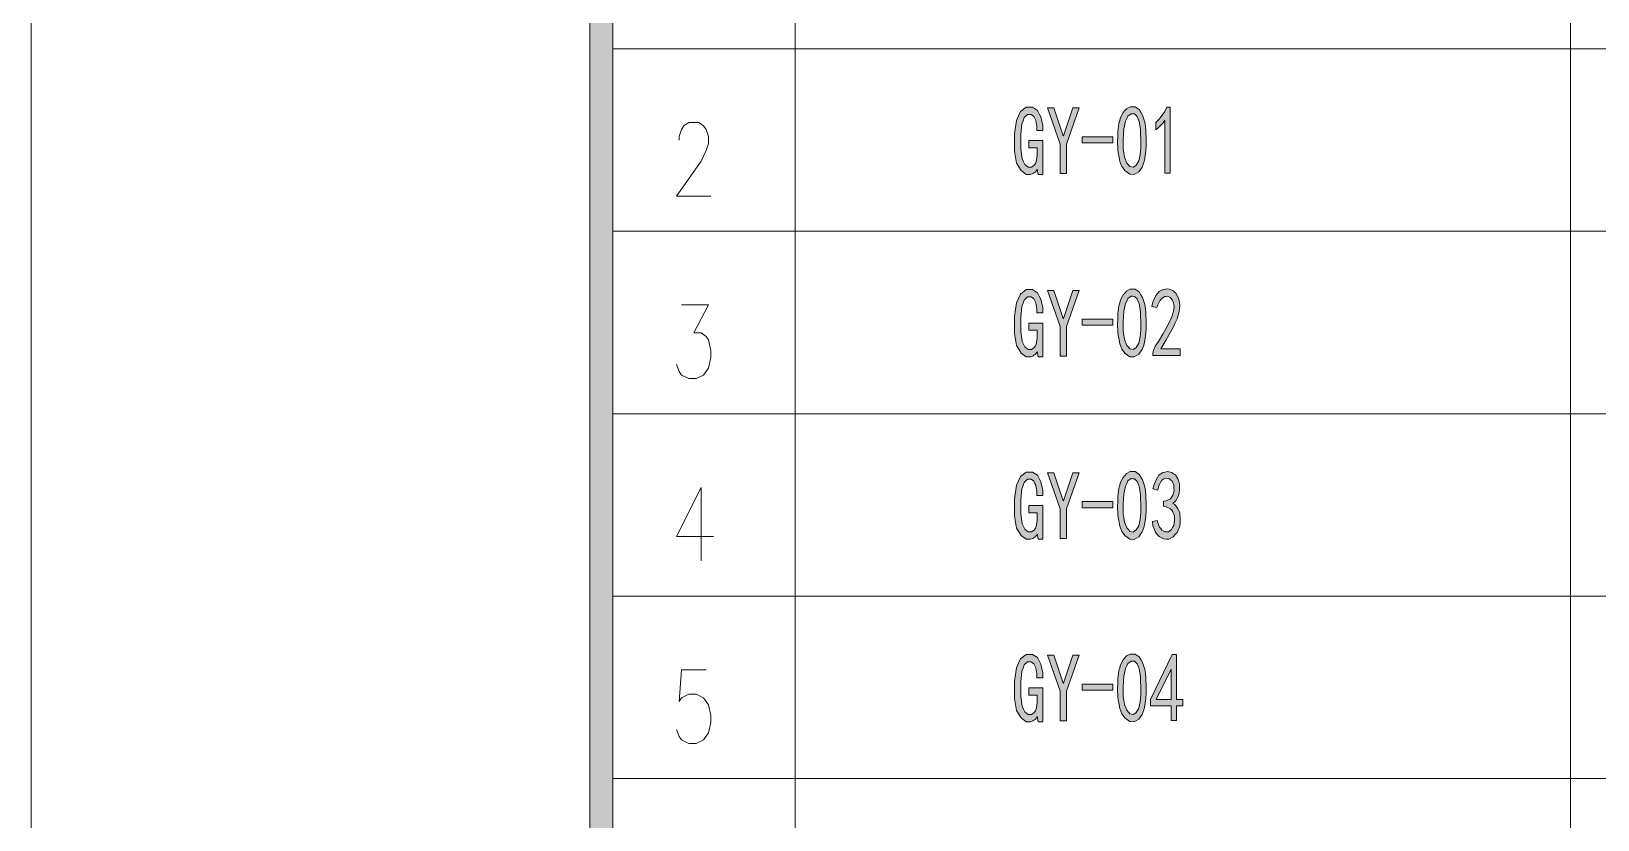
# Model space of a CAD drawing. Header units: millimetres. Extents: x 0 to 207, y 0 to 293.
# Drawn here: x 0 to 67.7, y 186.7 to 220.7 of the extents above; entities that cross this region are included whole.
import ezdxf

# ---------------------------------------------------------------- set-up
doc = ezdxf.new("R2010")
doc.units = ezdxf.units.MM

msp = doc.modelspace()

# ---------------------------------------------------------------- hatches: boundary and pattern name
h = msp.add_hatch(color=0)
h.dxf.hatch_style = 2
h.paths.add_polyline_path([(24.140583, 288.208861), (25.124833, 287.224611), (25.124833, 5.418667), (24.140583, 4.434417)])
h = msp.add_hatch(color=0)
h.dxf.hatch_style = 2
h.paths.add_polyline_path([(43.702111, 214.552389), (43.504556, 214.552389), (43.469278, 214.785222), (43.448111, 214.735833), (43.374028, 214.654694), (43.324639, 214.619417), (43.27525, 214.587667), (43.169417, 214.552389), (43.109444, 214.552389), (42.9895, 214.552389), (42.770778, 214.714667), (42.675528, 214.876944), (42.57675, 215.039222), (42.4815, 215.557806), (42.4815, 215.914111), (42.4815, 216.305694), (42.569694, 216.887778), (42.657889, 217.078278), (42.742556, 217.268778), (42.982444, 217.459278), (43.134139, 217.459278), (43.268194, 217.459278), (43.476333, 217.318167), (43.550417, 217.177056), (43.628028, 217.035944), (43.702111, 216.672583), (43.702111, 216.446806), (43.448111, 216.446806), (43.448111, 216.619667), (43.405778, 216.88425), (43.366972, 216.968917), (43.324639, 217.057111), (43.208222, 217.145306), (43.134139, 217.145306), (43.038889, 217.145306), (42.901306, 217.007722), (42.855444, 216.870139), (42.806056, 216.732556), (42.760194, 216.273944), (42.760194, 215.949389), (42.760194, 215.642472), (42.820167, 215.219139), (42.876611, 215.102722), (42.936583, 214.986306), (43.070639, 214.869889), (43.144722, 214.869889), (43.218806, 214.869889), (43.33875, 214.9475), (43.384611, 215.028639), (43.426944, 215.10625), (43.469278, 215.349667), (43.469278, 215.515472), (43.469278, 215.698917), (43.109444, 215.698917), (43.109444, 216.016417), (43.702111, 216.016417)])
h = msp.add_hatch(color=0)
h.dxf.hatch_style = 2
h.paths.add_polyline_path([(45.271972, 217.427528), (44.725167, 215.864722), (44.725167, 214.587667), (44.457056, 214.587667), (44.457056, 215.864722), (43.91025, 217.427528), (44.178361, 217.427528), (44.587583, 216.213972), (44.598167, 216.213972), (45.003861, 217.427528)])
h = msp.add_hatch(color=0)
h.paths.add_polyline_path([(46.944139, 216.189278), (46.951194, 216.408), (46.993528, 216.75725), (47.032333, 216.887778), (47.071139, 217.014778), (47.176972, 217.226444), (47.247528, 217.311111), (47.318083, 217.39225), (47.487417, 217.476917), (47.589722, 217.476917), (47.692028, 217.476917), (47.868417, 217.356972), (47.946028, 217.237028), (48.020111, 217.113556), (48.118889, 216.813694), (48.143583, 216.63025), (48.16475, 216.446806), (48.178861, 216.027), (48.171806, 215.790639), (48.16475, 215.554278), (48.104778, 215.16975), (48.055389, 215.018056), (48.006, 214.869889), (47.857833, 214.66175), (47.759056, 214.605306), (47.660278, 214.545333), (47.462722, 214.559444), (47.363944, 214.63), (47.265167, 214.700556), (47.124056, 214.887528), (47.08525, 215.000417), (47.042917, 215.116833), (46.986472, 215.363778), (46.968833, 215.490778), (46.951194, 215.621306), (46.940611, 215.970556)])
h.paths.add_polyline_path([(47.191083, 216.288056), (47.173444, 216.062278), (47.184028, 215.653056), (47.21225, 215.476667), (47.240472, 215.29675), (47.33925, 215.04275), (47.406278, 214.968667), (47.469778, 214.894583), (47.607361, 214.866361), (47.677917, 214.912222), (47.748472, 214.958083), (47.850778, 215.138), (47.882528, 215.275583), (47.914278, 215.413167), (47.946028, 215.713028), (47.946028, 215.875306), (47.946028, 216.034056), (47.935444, 216.330389), (47.928389, 216.464444), (47.917806, 216.594972), (47.864889, 216.838389), (47.822556, 216.944222), (47.780222, 217.053583), (47.663806, 217.166472), (47.589722, 217.17), (47.519167, 217.173528), (47.388639, 217.067694), (47.335722, 216.961861), (47.279278, 216.8525), (47.208722, 216.517361)])
h = msp.add_hatch(color=0)
h.dxf.hatch_style = 2
h.paths.add_polyline_path([(48.979667, 216.894833), (48.905583, 216.785472), (48.711556, 216.580861), (48.595139, 216.478556), (48.595139, 216.796056), (48.739778, 216.937167), (48.979667, 217.268778), (49.071389, 217.459278), (49.2125, 217.459278), (49.2125, 214.605306), (48.979667, 214.605306)])
h = msp.add_hatch(color=0)
h.dxf.hatch_style = 2
h.paths.add_polyline_path([(46.736, 215.914111), (45.409556, 215.914111), (45.409556, 216.182222), (46.736, 216.182222)])
h = msp.add_hatch(color=0)
h.dxf.hatch_style = 2
h.paths.add_polyline_path([(43.702111, 206.671333), (43.504556, 206.671333), (43.469278, 206.904167), (43.448111, 206.854778), (43.374028, 206.770111), (43.324639, 206.738361), (43.27525, 206.703083), (43.169417, 206.671333), (43.109444, 206.671333), (42.9895, 206.671333), (42.770778, 206.833611), (42.675528, 206.995889), (42.57675, 207.158167), (42.4815, 207.67675), (42.4815, 208.033056), (42.4815, 208.424639), (42.569694, 209.003194), (42.657889, 209.193694), (42.742556, 209.384194), (42.982444, 209.578222), (43.134139, 209.578222), (43.268194, 209.578222), (43.476333, 209.437111), (43.550417, 209.296), (43.628028, 209.154889), (43.702111, 208.788), (43.702111, 208.56575), (43.448111, 208.56575), (43.448111, 208.738611), (43.405778, 208.999667), (43.366972, 209.087861), (43.324639, 209.172528), (43.208222, 209.260722), (43.134139, 209.260722), (43.038889, 209.260722), (42.901306, 209.123139), (42.855444, 208.989083), (42.806056, 208.8515), (42.760194, 208.389361), (42.760194, 208.064806), (42.760194, 207.757889), (42.820167, 207.334556), (42.876611, 207.218139), (42.936583, 207.101722), (43.070639, 206.985306), (43.144722, 206.985306), (43.218806, 206.985306), (43.33875, 207.066444), (43.384611, 207.144056), (43.426944, 207.221667), (43.469278, 207.468611), (43.469278, 207.634417), (43.469278, 207.817861), (43.109444, 207.817861), (43.109444, 208.131833), (43.702111, 208.131833)])
h = msp.add_hatch(color=0)
h.dxf.hatch_style = 2
h.paths.add_polyline_path([(45.271972, 209.542944), (44.725167, 207.983667), (44.725167, 206.703083), (44.457056, 206.703083), (44.457056, 207.983667), (43.91025, 209.542944), (44.178361, 209.542944), (44.587583, 208.332917), (44.598167, 208.332917), (45.003861, 209.542944)])
h = msp.add_hatch(color=0)
h.paths.add_polyline_path([(46.944139, 208.308222), (46.951194, 208.526944), (46.993528, 208.876194), (47.032333, 209.003194), (47.071139, 209.133722), (47.176972, 209.345389), (47.247528, 209.426528), (47.318083, 209.511194), (47.487417, 209.592333), (47.589722, 209.592333), (47.692028, 209.592333), (47.868417, 209.472389), (47.946028, 209.352444), (48.020111, 209.2325), (48.118889, 208.929111), (48.143583, 208.745667), (48.16475, 208.56575), (48.178861, 208.145944), (48.171806, 207.909583), (48.16475, 207.673222), (48.104778, 207.285167), (48.055389, 207.137), (48.006, 206.985306), (47.857833, 206.780694), (47.759056, 206.720722), (47.660278, 206.664278), (47.462722, 206.674861), (47.363944, 206.745417), (47.265167, 206.815972), (47.124056, 207.002944), (47.08525, 207.119361), (47.042917, 207.235778), (46.986472, 207.479194), (46.968833, 207.609722), (46.951194, 207.736722), (46.940611, 208.085972)])
h.paths.add_polyline_path([(47.191083, 208.407), (47.173444, 208.177694), (47.184028, 207.772), (47.21225, 207.592083), (47.240472, 207.415694), (47.33925, 207.161694), (47.406278, 207.087611), (47.469778, 207.01), (47.607361, 206.981778), (47.677917, 207.027639), (47.748472, 207.0735), (47.850778, 207.256944), (47.882528, 207.394528), (47.914278, 207.532111), (47.946028, 207.828444), (47.946028, 207.990722), (47.946028, 208.153), (47.935444, 208.449333), (47.928389, 208.579861), (47.917806, 208.713917), (47.864889, 208.953806), (47.822556, 209.063167), (47.780222, 209.169), (47.663806, 209.281889), (47.589722, 209.285417), (47.519167, 209.288944), (47.388639, 209.186639), (47.335722, 209.077278), (47.279278, 208.971444), (47.208722, 208.636306)])
h = msp.add_hatch(color=0)
h.dxf.hatch_style = 2
h.paths.add_polyline_path([(48.468139, 206.78775), (48.475194, 206.911222), (48.556333, 207.137), (48.630417, 207.235778), (48.708028, 207.334556), (48.898528, 207.645), (49.014944, 207.856667), (49.131361, 208.068333), (49.283056, 208.396417), (49.318333, 208.512833), (49.350083, 208.62925), (49.378306, 208.830333), (49.367722, 208.911472), (49.360667, 208.996139), (49.304222, 209.133722), (49.258361, 209.186639), (49.2125, 209.239556), (49.103139, 209.285417), (49.043167, 209.278361), (48.983194, 209.271306), (48.866778, 209.204278), (48.810333, 209.144306), (48.757417, 209.087861), (48.67275, 208.911472), (48.641, 208.795056), (48.422278, 208.847972), (48.468139, 209.038472), (48.588083, 209.313639), (48.658639, 209.401833), (48.732722, 209.490028), (48.905583, 209.585278), (49.004361, 209.592333), (49.060806, 209.602917), (49.166639, 209.599389), (49.2125, 209.585278), (49.258361, 209.571167), (49.353611, 209.514722), (49.403, 209.468861), (49.452389, 209.423), (49.533528, 209.285417), (49.565278, 209.193694), (49.597028, 209.101972), (49.621722, 208.88325), (49.614667, 208.75625), (49.604083, 208.625722), (49.515889, 208.318806), (49.431222, 208.138889), (49.350083, 207.9625), (49.036111, 207.401583), (48.806806, 207.020583), (49.642889, 207.020583), (49.642889, 206.720722), (48.468139, 206.720722)])
h = msp.add_hatch(color=0)
h.dxf.hatch_style = 2
h.paths.add_polyline_path([(46.736, 208.033056), (45.409556, 208.033056), (45.409556, 208.297639), (46.736, 208.297639)])
h = msp.add_hatch(color=0)
h.paths.add_polyline_path([(46.944139, 200.423639), (46.951194, 200.642361), (46.993528, 200.991611), (47.032333, 201.122139), (47.071139, 201.249139), (47.176972, 201.460806), (47.247528, 201.545472), (47.318083, 201.626611), (47.487417, 201.711278), (47.589722, 201.711278), (47.692028, 201.711278), (47.868417, 201.591333), (47.946028, 201.471389), (48.020111, 201.351444), (48.118889, 201.048056), (48.143583, 200.864611), (48.16475, 200.681167), (48.178861, 200.261361), (48.171806, 200.025), (48.16475, 199.788639), (48.104778, 199.404111), (48.055389, 199.252417), (48.006, 199.10425), (47.857833, 198.896111), (47.759056, 198.839667), (47.660278, 198.779694), (47.462722, 198.793806), (47.363944, 198.864361), (47.265167, 198.934917), (47.124056, 199.121889), (47.08525, 199.238306), (47.042917, 199.354722), (46.986472, 199.598139), (46.968833, 199.725139), (46.951194, 199.855667), (46.940611, 200.204917)])
h.paths.add_polyline_path([(47.191083, 200.522417), (47.173444, 200.296639), (47.184028, 199.887417), (47.21225, 199.711028), (47.240472, 199.531111), (47.33925, 199.277111), (47.406278, 199.203028), (47.469778, 199.128944), (47.607361, 199.100722), (47.677917, 199.146583), (47.748472, 199.192444), (47.850778, 199.372361), (47.882528, 199.509944), (47.914278, 199.647528), (47.946028, 199.947389), (47.946028, 200.109667), (47.946028, 200.271944), (47.935444, 200.56475), (47.928389, 200.698806), (47.917806, 200.829333), (47.864889, 201.07275), (47.822556, 201.178583), (47.780222, 201.287944), (47.663806, 201.400833), (47.589722, 201.404361), (47.519167, 201.407889), (47.388639, 201.305583), (47.335722, 201.196222), (47.279278, 201.086861), (47.208722, 200.751722)])
h = msp.add_hatch(color=0)
h.dxf.hatch_style = 2
h.paths.add_polyline_path([(48.443444, 199.552278), (48.655111, 199.601667), (48.676278, 199.495833), (48.753889, 199.315917), (48.806806, 199.245361), (48.856194, 199.174806), (48.986722, 199.107778), (49.067861, 199.111306), (49.145472, 199.114833), (49.268944, 199.206556), (49.318333, 199.29475), (49.364194, 199.382944), (49.403, 199.5805), (49.399472, 199.693389), (49.392417, 199.806278), (49.332444, 199.979139), (49.276, 200.042639), (49.219556, 200.106139), (49.043167, 200.190806), (48.919694, 200.2155), (48.919694, 200.430694), (49.043167, 200.448333), (49.219556, 200.540056), (49.276, 200.614139), (49.332444, 200.688222), (49.381833, 200.885778), (49.374778, 201.005722), (49.367722, 201.125667), (49.293639, 201.298528), (49.223083, 201.354972), (49.152528, 201.407889), (49.004361, 201.422), (48.92675, 201.379667), (48.849139, 201.337333), (48.722139, 201.1045), (48.676278, 200.914), (48.468139, 200.963389), (48.503417, 201.111556), (48.598667, 201.362028), (48.658639, 201.460806), (48.722139, 201.563111), (48.887944, 201.676), (48.99025, 201.693639), (49.096083, 201.711278), (49.279528, 201.672472), (49.357139, 201.619556), (49.43475, 201.566639), (49.547639, 201.400833), (49.579389, 201.287944), (49.611139, 201.175056), (49.618194, 200.931639), (49.597028, 200.797583), (49.572333, 200.663528), (49.438278, 200.430694), (49.328917, 200.331917), (49.410056, 200.282528), (49.533528, 200.134361), (49.579389, 200.035583), (49.621722, 199.933278), (49.649944, 199.672222), (49.635833, 199.509944), (49.621722, 199.347667), (49.519417, 199.086611), (49.431222, 198.987833), (49.346556, 198.889056), (49.149, 198.793806), (49.036111, 198.797333), (48.92675, 198.800861), (48.73625, 198.899639), (48.655111, 198.994889), (48.573972, 199.090139), (48.468139, 199.368833)])
h = msp.add_hatch(color=0)
h.dxf.hatch_style = 2
h.paths.add_polyline_path([(43.702111, 198.790278), (43.504556, 198.790278), (43.469278, 199.019583), (43.448111, 198.970194), (43.374028, 198.889056), (43.324639, 198.853778), (43.27525, 198.822028), (43.169417, 198.790278), (43.109444, 198.790278), (42.9895, 198.790278), (42.770778, 198.949028), (42.675528, 199.111306), (42.57675, 199.273583), (42.4815, 199.792167), (42.4815, 200.148472), (42.4815, 200.540056), (42.569694, 201.122139), (42.657889, 201.312639), (42.742556, 201.503139), (42.982444, 201.693639), (43.134139, 201.693639), (43.268194, 201.693639), (43.476333, 201.552528), (43.550417, 201.411417), (43.628028, 201.270306), (43.702111, 200.906944), (43.702111, 200.681167), (43.448111, 200.681167), (43.448111, 200.854028), (43.405778, 201.118611), (43.366972, 201.203278), (43.324639, 201.291472), (43.208222, 201.379667), (43.134139, 201.379667), (43.038889, 201.379667), (42.901306, 201.242083), (42.855444, 201.1045), (42.806056, 200.966917), (42.760194, 200.508306), (42.760194, 200.18375), (42.760194, 199.876833), (42.820167, 199.4535), (42.876611, 199.337083), (42.936583, 199.220667), (43.070639, 199.10425), (43.144722, 199.10425), (43.218806, 199.10425), (43.33875, 199.181861), (43.384611, 199.263), (43.426944, 199.340611), (43.469278, 199.584028), (43.469278, 199.753361), (43.469278, 199.933278), (43.109444, 199.933278), (43.109444, 200.250778), (43.702111, 200.250778)])
h = msp.add_hatch(color=0)
h.dxf.hatch_style = 2
h.paths.add_polyline_path([(45.271972, 201.661889), (44.725167, 200.099083), (44.725167, 198.822028), (44.457056, 198.822028), (44.457056, 200.099083), (43.91025, 201.661889), (44.178361, 201.661889), (44.587583, 200.448333), (44.598167, 200.448333), (45.003861, 201.661889)])
h = msp.add_hatch(color=0)
h.dxf.hatch_style = 2
h.paths.add_polyline_path([(46.736, 200.148472), (45.409556, 200.148472), (45.409556, 200.416583), (46.736, 200.416583)])
h = msp.add_hatch(color=0)
h.dxf.hatch_style = 2
h.paths.add_polyline_path([(43.702111, 190.905694), (43.504556, 190.905694), (43.469278, 191.138528), (43.448111, 191.089139), (43.374028, 191.004472), (43.324639, 190.972722), (43.27525, 190.937444), (43.169417, 190.905694), (43.109444, 190.905694), (42.9895, 190.905694), (42.770778, 191.067972), (42.675528, 191.23025), (42.57675, 191.392528), (42.4815, 191.911111), (42.4815, 192.267417), (42.4815, 192.659), (42.569694, 193.237556), (42.657889, 193.428056), (42.742556, 193.622083), (42.982444, 193.812583), (43.134139, 193.812583), (43.268194, 193.812583), (43.476333, 193.671472), (43.550417, 193.530361), (43.628028, 193.38925), (43.702111, 193.022361), (43.702111, 192.800111), (43.448111, 192.800111), (43.448111, 192.972972), (43.405778, 193.234028), (43.366972, 193.322222), (43.324639, 193.410417), (43.208222, 193.495083), (43.134139, 193.495083), (43.038889, 193.495083), (42.901306, 193.3575), (42.855444, 193.223444), (42.806056, 193.085861), (42.760194, 192.623722), (42.760194, 192.299167), (42.760194, 191.99225), (42.820167, 191.568917), (42.876611, 191.4525), (42.936583, 191.336083), (43.070639, 191.219667), (43.144722, 191.219667), (43.218806, 191.219667), (43.33875, 191.300806), (43.384611, 191.378417), (43.426944, 191.459556), (43.469278, 191.702972), (43.469278, 191.868778), (43.469278, 192.052222), (43.109444, 192.052222), (43.109444, 192.366194), (43.702111, 192.366194)])
h = msp.add_hatch(color=0)
h.dxf.hatch_style = 2
h.paths.add_polyline_path([(45.271972, 193.777306), (44.725167, 192.218028), (44.725167, 190.937444), (44.457056, 190.937444), (44.457056, 192.218028), (43.91025, 193.777306), (44.178361, 193.777306), (44.587583, 192.567278), (44.598167, 192.567278), (45.003861, 193.777306)])
h = msp.add_hatch(color=0)
h.paths.add_polyline_path([(46.944139, 192.542583), (46.951194, 192.761306), (46.993528, 193.110556), (47.032333, 193.237556), (47.071139, 193.368083), (47.176972, 193.57975), (47.247528, 193.660889), (47.318083, 193.745556), (47.487417, 193.826694), (47.589722, 193.826694), (47.692028, 193.826694), (47.868417, 193.70675), (47.946028, 193.586806), (48.020111, 193.466861), (48.118889, 193.163472), (48.143583, 192.980028), (48.16475, 192.800111), (48.178861, 192.380306), (48.171806, 192.143944), (48.16475, 191.907583), (48.104778, 191.519528), (48.055389, 191.371361), (48.006, 191.219667), (47.857833, 191.015056), (47.759056, 190.955083), (47.660278, 190.898639), (47.462722, 190.909222), (47.363944, 190.979778), (47.265167, 191.050333), (47.124056, 191.237306), (47.08525, 191.353722), (47.042917, 191.470139), (46.986472, 191.717083), (46.968833, 191.844083), (46.951194, 191.971083), (46.940611, 192.320333)])
h.paths.add_polyline_path([(47.191083, 192.641361), (47.173444, 192.412056), (47.184028, 192.006361), (47.21225, 191.826444), (47.240472, 191.650056), (47.33925, 191.396056), (47.406278, 191.321972), (47.469778, 191.247889), (47.607361, 191.216139), (47.677917, 191.262), (47.748472, 191.307861), (47.850778, 191.491306), (47.882528, 191.628889), (47.914278, 191.766472), (47.946028, 192.062806), (47.946028, 192.225083), (47.946028, 192.387361), (47.935444, 192.683694), (47.928389, 192.814222), (47.917806, 192.948278), (47.864889, 193.188167), (47.822556, 193.297528), (47.780222, 193.403361), (47.663806, 193.51625), (47.589722, 193.519778), (47.519167, 193.526833), (47.388639, 193.421), (47.335722, 193.315167), (47.279278, 193.205806), (47.208722, 192.870667)])
h = msp.add_hatch(color=0)
h.paths.add_polyline_path([(49.258361, 191.586556), (48.362306, 191.586556), (48.362306, 191.868778), (49.304222, 193.812583), (49.480611, 193.812583), (49.480611, 191.868778), (49.759306, 191.868778), (49.759306, 191.586556), (49.480611, 191.586556), (49.480611, 190.955083), (49.258361, 190.955083)])
h.paths.add_polyline_path([(49.258361, 191.868778), (49.258361, 193.181111), (48.60925, 191.868778)])
h = msp.add_hatch(color=0)
h.dxf.hatch_style = 2
h.paths.add_polyline_path([(46.736, 192.267417), (45.409556, 192.267417), (45.409556, 192.532), (46.736, 192.532)])

# ---------------------------------------------------------------- linework, layer by layer
at = {"color": 0, "lineweight": 0}
for points in [[(0, 0), (206.918278, 0), (206.918278, 292.643278), (0, 292.643278)], [(24.140583, 288.208861), (25.124833, 287.224611), (25.124833, 5.418667), (24.140583, 4.434417)], [(43.702111, 214.552389), (43.504556, 214.552389), (43.469278, 214.785222), (43.448111, 214.735833), (43.374028, 214.654694), (43.324639, 214.619417), (43.27525, 214.587667), (43.169417, 214.552389), (43.109444, 214.552389), (42.9895, 214.552389), (42.770778, 214.714667), (42.675528, 214.876944), (42.57675, 215.039222), (42.4815, 215.557806), (42.4815, 215.914111), (42.4815, 216.305694), (42.569694, 216.887778), (42.657889, 217.078278), (42.742556, 217.268778), (42.982444, 217.459278), (43.134139, 217.459278), (43.268194, 217.459278), (43.476333, 217.318167), (43.550417, 217.177056), (43.628028, 217.035944), (43.702111, 216.672583), (43.702111, 216.446806), (43.448111, 216.446806), (43.448111, 216.619667), (43.405778, 216.88425), (43.366972, 216.968917), (43.324639, 217.057111), (43.208222, 217.145306), (43.134139, 217.145306), (43.038889, 217.145306), (42.901306, 217.007722), (42.855444, 216.870139), (42.806056, 216.732556), (42.760194, 216.273944), (42.760194, 215.949389), (42.760194, 215.642472), (42.820167, 215.219139), (42.876611, 215.102722), (42.936583, 214.986306), (43.070639, 214.869889), (43.144722, 214.869889), (43.218806, 214.869889), (43.33875, 214.9475), (43.384611, 215.028639), (43.426944, 215.10625), (43.469278, 215.349667), (43.469278, 215.515472), (43.469278, 215.698917), (43.109444, 215.698917), (43.109444, 216.016417), (43.702111, 216.016417)], [(45.271972, 217.427528), (44.725167, 215.864722), (44.725167, 214.587667), (44.457056, 214.587667), (44.457056, 215.864722), (43.91025, 217.427528), (44.178361, 217.427528), (44.587583, 216.213972), (44.598167, 216.213972), (45.003861, 217.427528)], [(46.944139, 216.189278), (46.951194, 216.408), (46.993528, 216.75725), (47.032333, 216.887778), (47.071139, 217.014778), (47.176972, 217.226444), (47.247528, 217.311111), (47.318083, 217.39225), (47.487417, 217.476917), (47.589722, 217.476917), (47.692028, 217.476917), (47.868417, 217.356972), (47.946028, 217.237028), (48.020111, 217.113556), (48.118889, 216.813694), (48.143583, 216.63025), (48.16475, 216.446806), (48.178861, 216.027), (48.171806, 215.790639), (48.16475, 215.554278), (48.104778, 215.16975), (48.055389, 215.018056), (48.006, 214.869889), (47.857833, 214.66175), (47.759056, 214.605306), (47.660278, 214.545333), (47.462722, 214.559444), (47.363944, 214.63), (47.265167, 214.700556), (47.124056, 214.887528), (47.08525, 215.000417), (47.042917, 215.116833), (46.986472, 215.363778), (46.968833, 215.490778), (46.951194, 215.621306), (46.940611, 215.970556)], [(48.979667, 216.894833), (48.905583, 216.785472), (48.711556, 216.580861), (48.595139, 216.478556), (48.595139, 216.796056), (48.739778, 216.937167), (48.979667, 217.268778), (49.071389, 217.459278), (49.2125, 217.459278), (49.2125, 214.605306), (48.979667, 214.605306)], [(47.191083, 216.288056), (47.173444, 216.062278), (47.184028, 215.653056), (47.21225, 215.476667), (47.240472, 215.29675), (47.33925, 215.04275), (47.406278, 214.968667), (47.469778, 214.894583), (47.607361, 214.866361), (47.677917, 214.912222), (47.748472, 214.958083), (47.850778, 215.138), (47.882528, 215.275583), (47.914278, 215.413167), (47.946028, 215.713028), (47.946028, 215.875306), (47.946028, 216.034056), (47.935444, 216.330389), (47.928389, 216.464444), (47.917806, 216.594972), (47.864889, 216.838389), (47.822556, 216.944222), (47.780222, 217.053583), (47.663806, 217.166472), (47.589722, 217.17), (47.519167, 217.173528), (47.388639, 217.067694), (47.335722, 216.961861), (47.279278, 216.8525), (47.208722, 216.517361)], [(46.736, 215.914111), (45.409556, 215.914111), (45.409556, 216.182222), (46.736, 216.182222)], [(43.702111, 206.671333), (43.504556, 206.671333), (43.469278, 206.904167), (43.448111, 206.854778), (43.374028, 206.770111), (43.324639, 206.738361), (43.27525, 206.703083), (43.169417, 206.671333), (43.109444, 206.671333), (42.9895, 206.671333), (42.770778, 206.833611), (42.675528, 206.995889), (42.57675, 207.158167), (42.4815, 207.67675), (42.4815, 208.033056), (42.4815, 208.424639), (42.569694, 209.003194), (42.657889, 209.193694), (42.742556, 209.384194), (42.982444, 209.578222), (43.134139, 209.578222), (43.268194, 209.578222), (43.476333, 209.437111), (43.550417, 209.296), (43.628028, 209.154889), (43.702111, 208.788), (43.702111, 208.56575), (43.448111, 208.56575), (43.448111, 208.738611), (43.405778, 208.999667), (43.366972, 209.087861), (43.324639, 209.172528), (43.208222, 209.260722), (43.134139, 209.260722), (43.038889, 209.260722), (42.901306, 209.123139), (42.855444, 208.989083), (42.806056, 208.8515), (42.760194, 208.389361), (42.760194, 208.064806), (42.760194, 207.757889), (42.820167, 207.334556), (42.876611, 207.218139), (42.936583, 207.101722), (43.070639, 206.985306), (43.144722, 206.985306), (43.218806, 206.985306), (43.33875, 207.066444), (43.384611, 207.144056), (43.426944, 207.221667), (43.469278, 207.468611), (43.469278, 207.634417), (43.469278, 207.817861), (43.109444, 207.817861), (43.109444, 208.131833), (43.702111, 208.131833)], [(45.271972, 209.542944), (44.725167, 207.983667), (44.725167, 206.703083), (44.457056, 206.703083), (44.457056, 207.983667), (43.91025, 209.542944), (44.178361, 209.542944), (44.587583, 208.332917), (44.598167, 208.332917), (45.003861, 209.542944)], [(46.944139, 208.308222), (46.951194, 208.526944), (46.993528, 208.876194), (47.032333, 209.003194), (47.071139, 209.133722), (47.176972, 209.345389), (47.247528, 209.426528), (47.318083, 209.511194), (47.487417, 209.592333), (47.589722, 209.592333), (47.692028, 209.592333), (47.868417, 209.472389), (47.946028, 209.352444), (48.020111, 209.2325), (48.118889, 208.929111), (48.143583, 208.745667), (48.16475, 208.56575), (48.178861, 208.145944), (48.171806, 207.909583), (48.16475, 207.673222), (48.104778, 207.285167), (48.055389, 207.137), (48.006, 206.985306), (47.857833, 206.780694), (47.759056, 206.720722), (47.660278, 206.664278), (47.462722, 206.674861), (47.363944, 206.745417), (47.265167, 206.815972), (47.124056, 207.002944), (47.08525, 207.119361), (47.042917, 207.235778), (46.986472, 207.479194), (46.968833, 207.609722), (46.951194, 207.736722), (46.940611, 208.085972)], [(47.191083, 208.407), (47.173444, 208.177694), (47.184028, 207.772), (47.21225, 207.592083), (47.240472, 207.415694), (47.33925, 207.161694), (47.406278, 207.087611), (47.469778, 207.01), (47.607361, 206.981778), (47.677917, 207.027639), (47.748472, 207.0735), (47.850778, 207.256944), (47.882528, 207.394528), (47.914278, 207.532111), (47.946028, 207.828444), (47.946028, 207.990722), (47.946028, 208.153), (47.935444, 208.449333), (47.928389, 208.579861), (47.917806, 208.713917), (47.864889, 208.953806), (47.822556, 209.063167), (47.780222, 209.169), (47.663806, 209.281889), (47.589722, 209.285417), (47.519167, 209.288944), (47.388639, 209.186639), (47.335722, 209.077278), (47.279278, 208.971444), (47.208722, 208.636306)], [(48.468139, 206.78775), (48.475194, 206.911222), (48.556333, 207.137), (48.630417, 207.235778), (48.708028, 207.334556), (48.898528, 207.645), (49.014944, 207.856667), (49.131361, 208.068333), (49.283056, 208.396417), (49.318333, 208.512833), (49.350083, 208.62925), (49.378306, 208.830333), (49.367722, 208.911472), (49.360667, 208.996139), (49.304222, 209.133722), (49.258361, 209.186639), (49.2125, 209.239556), (49.103139, 209.285417), (49.043167, 209.278361), (48.983194, 209.271306), (48.866778, 209.204278), (48.810333, 209.144306), (48.757417, 209.087861), (48.67275, 208.911472), (48.641, 208.795056), (48.422278, 208.847972), (48.468139, 209.038472), (48.588083, 209.313639), (48.658639, 209.401833), (48.732722, 209.490028), (48.905583, 209.585278), (49.004361, 209.592333), (49.060806, 209.602917), (49.166639, 209.599389), (49.2125, 209.585278), (49.258361, 209.571167), (49.353611, 209.514722), (49.403, 209.468861), (49.452389, 209.423), (49.533528, 209.285417), (49.565278, 209.193694), (49.597028, 209.101972), (49.621722, 208.88325), (49.614667, 208.75625), (49.604083, 208.625722), (49.515889, 208.318806), (49.431222, 208.138889), (49.350083, 207.9625), (49.036111, 207.401583), (48.806806, 207.020583), (49.642889, 207.020583), (49.642889, 206.720722), (48.468139, 206.720722)], [(46.736, 208.033056), (45.409556, 208.033056), (45.409556, 208.297639), (46.736, 208.297639)], [(46.944139, 200.423639), (46.951194, 200.642361), (46.993528, 200.991611), (47.032333, 201.122139), (47.071139, 201.249139), (47.176972, 201.460806), (47.247528, 201.545472), (47.318083, 201.626611), (47.487417, 201.711278), (47.589722, 201.711278), (47.692028, 201.711278), (47.868417, 201.591333), (47.946028, 201.471389), (48.020111, 201.351444), (48.118889, 201.048056), (48.143583, 200.864611), (48.16475, 200.681167), (48.178861, 200.261361), (48.171806, 200.025), (48.16475, 199.788639), (48.104778, 199.404111), (48.055389, 199.252417), (48.006, 199.10425), (47.857833, 198.896111), (47.759056, 198.839667), (47.660278, 198.779694), (47.462722, 198.793806), (47.363944, 198.864361), (47.265167, 198.934917), (47.124056, 199.121889), (47.08525, 199.238306), (47.042917, 199.354722), (46.986472, 199.598139), (46.968833, 199.725139), (46.951194, 199.855667), (46.940611, 200.204917)], [(48.443444, 199.552278), (48.655111, 199.601667), (48.676278, 199.495833), (48.753889, 199.315917), (48.806806, 199.245361), (48.856194, 199.174806), (48.986722, 199.107778), (49.067861, 199.111306), (49.145472, 199.114833), (49.268944, 199.206556), (49.318333, 199.29475), (49.364194, 199.382944), (49.403, 199.5805), (49.399472, 199.693389), (49.392417, 199.806278), (49.332444, 199.979139), (49.276, 200.042639), (49.219556, 200.106139), (49.043167, 200.190806), (48.919694, 200.2155), (48.919694, 200.430694), (49.043167, 200.448333), (49.219556, 200.540056), (49.276, 200.614139), (49.332444, 200.688222), (49.381833, 200.885778), (49.374778, 201.005722), (49.367722, 201.125667), (49.293639, 201.298528), (49.223083, 201.354972), (49.152528, 201.407889), (49.004361, 201.422), (48.92675, 201.379667), (48.849139, 201.337333), (48.722139, 201.1045), (48.676278, 200.914), (48.468139, 200.963389), (48.503417, 201.111556), (48.598667, 201.362028), (48.658639, 201.460806), (48.722139, 201.563111), (48.887944, 201.676), (48.99025, 201.693639), (49.096083, 201.711278), (49.279528, 201.672472), (49.357139, 201.619556), (49.43475, 201.566639), (49.547639, 201.400833), (49.579389, 201.287944), (49.611139, 201.175056), (49.618194, 200.931639), (49.597028, 200.797583), (49.572333, 200.663528), (49.438278, 200.430694), (49.328917, 200.331917), (49.410056, 200.282528), (49.533528, 200.134361), (49.579389, 200.035583), (49.621722, 199.933278), (49.649944, 199.672222), (49.635833, 199.509944), (49.621722, 199.347667), (49.519417, 199.086611), (49.431222, 198.987833), (49.346556, 198.889056), (49.149, 198.793806), (49.036111, 198.797333), (48.92675, 198.800861), (48.73625, 198.899639), (48.655111, 198.994889), (48.573972, 199.090139), (48.468139, 199.368833)], [(43.702111, 198.790278), (43.504556, 198.790278), (43.469278, 199.019583), (43.448111, 198.970194), (43.374028, 198.889056), (43.324639, 198.853778), (43.27525, 198.822028), (43.169417, 198.790278), (43.109444, 198.790278), (42.9895, 198.790278), (42.770778, 198.949028), (42.675528, 199.111306), (42.57675, 199.273583), (42.4815, 199.792167), (42.4815, 200.148472), (42.4815, 200.540056), (42.569694, 201.122139), (42.657889, 201.312639), (42.742556, 201.503139), (42.982444, 201.693639), (43.134139, 201.693639), (43.268194, 201.693639), (43.476333, 201.552528), (43.550417, 201.411417), (43.628028, 201.270306), (43.702111, 200.906944), (43.702111, 200.681167), (43.448111, 200.681167), (43.448111, 200.854028), (43.405778, 201.118611), (43.366972, 201.203278), (43.324639, 201.291472), (43.208222, 201.379667), (43.134139, 201.379667), (43.038889, 201.379667), (42.901306, 201.242083), (42.855444, 201.1045), (42.806056, 200.966917), (42.760194, 200.508306), (42.760194, 200.18375), (42.760194, 199.876833), (42.820167, 199.4535), (42.876611, 199.337083), (42.936583, 199.220667), (43.070639, 199.10425), (43.144722, 199.10425), (43.218806, 199.10425), (43.33875, 199.181861), (43.384611, 199.263), (43.426944, 199.340611), (43.469278, 199.584028), (43.469278, 199.753361), (43.469278, 199.933278), (43.109444, 199.933278), (43.109444, 200.250778), (43.702111, 200.250778)], [(45.271972, 201.661889), (44.725167, 200.099083), (44.725167, 198.822028), (44.457056, 198.822028), (44.457056, 200.099083), (43.91025, 201.661889), (44.178361, 201.661889), (44.587583, 200.448333), (44.598167, 200.448333), (45.003861, 201.661889)], [(47.191083, 200.522417), (47.173444, 200.296639), (47.184028, 199.887417), (47.21225, 199.711028), (47.240472, 199.531111), (47.33925, 199.277111), (47.406278, 199.203028), (47.469778, 199.128944), (47.607361, 199.100722), (47.677917, 199.146583), (47.748472, 199.192444), (47.850778, 199.372361), (47.882528, 199.509944), (47.914278, 199.647528), (47.946028, 199.947389), (47.946028, 200.109667), (47.946028, 200.271944), (47.935444, 200.56475), (47.928389, 200.698806), (47.917806, 200.829333), (47.864889, 201.07275), (47.822556, 201.178583), (47.780222, 201.287944), (47.663806, 201.400833), (47.589722, 201.404361), (47.519167, 201.407889), (47.388639, 201.305583), (47.335722, 201.196222), (47.279278, 201.086861), (47.208722, 200.751722)], [(46.736, 200.148472), (45.409556, 200.148472), (45.409556, 200.416583), (46.736, 200.416583)], [(43.702111, 190.905694), (43.504556, 190.905694), (43.469278, 191.138528), (43.448111, 191.089139), (43.374028, 191.004472), (43.324639, 190.972722), (43.27525, 190.937444), (43.169417, 190.905694), (43.109444, 190.905694), (42.9895, 190.905694), (42.770778, 191.067972), (42.675528, 191.23025), (42.57675, 191.392528), (42.4815, 191.911111), (42.4815, 192.267417), (42.4815, 192.659), (42.569694, 193.237556), (42.657889, 193.428056), (42.742556, 193.622083), (42.982444, 193.812583), (43.134139, 193.812583), (43.268194, 193.812583), (43.476333, 193.671472), (43.550417, 193.530361), (43.628028, 193.38925), (43.702111, 193.022361), (43.702111, 192.800111), (43.448111, 192.800111), (43.448111, 192.972972), (43.405778, 193.234028), (43.366972, 193.322222), (43.324639, 193.410417), (43.208222, 193.495083), (43.134139, 193.495083), (43.038889, 193.495083), (42.901306, 193.3575), (42.855444, 193.223444), (42.806056, 193.085861), (42.760194, 192.623722), (42.760194, 192.299167), (42.760194, 191.99225), (42.820167, 191.568917), (42.876611, 191.4525), (42.936583, 191.336083), (43.070639, 191.219667), (43.144722, 191.219667), (43.218806, 191.219667), (43.33875, 191.300806), (43.384611, 191.378417), (43.426944, 191.459556), (43.469278, 191.702972), (43.469278, 191.868778), (43.469278, 192.052222), (43.109444, 192.052222), (43.109444, 192.366194), (43.702111, 192.366194)], [(45.271972, 193.777306), (44.725167, 192.218028), (44.725167, 190.937444), (44.457056, 190.937444), (44.457056, 192.218028), (43.91025, 193.777306), (44.178361, 193.777306), (44.587583, 192.567278), (44.598167, 192.567278), (45.003861, 193.777306)], [(46.944139, 192.542583), (46.951194, 192.761306), (46.993528, 193.110556), (47.032333, 193.237556), (47.071139, 193.368083), (47.176972, 193.57975), (47.247528, 193.660889), (47.318083, 193.745556), (47.487417, 193.826694), (47.589722, 193.826694), (47.692028, 193.826694), (47.868417, 193.70675), (47.946028, 193.586806), (48.020111, 193.466861), (48.118889, 193.163472), (48.143583, 192.980028), (48.16475, 192.800111), (48.178861, 192.380306), (48.171806, 192.143944), (48.16475, 191.907583), (48.104778, 191.519528), (48.055389, 191.371361), (48.006, 191.219667), (47.857833, 191.015056), (47.759056, 190.955083), (47.660278, 190.898639), (47.462722, 190.909222), (47.363944, 190.979778), (47.265167, 191.050333), (47.124056, 191.237306), (47.08525, 191.353722), (47.042917, 191.470139), (46.986472, 191.717083), (46.968833, 191.844083), (46.951194, 191.971083), (46.940611, 192.320333)], [(49.258361, 191.586556), (48.362306, 191.586556), (48.362306, 191.868778), (49.304222, 193.812583), (49.480611, 193.812583), (49.480611, 191.868778), (49.759306, 191.868778), (49.759306, 191.586556), (49.480611, 191.586556), (49.480611, 190.955083), (49.258361, 190.955083)], [(47.191083, 192.641361), (47.173444, 192.412056), (47.184028, 192.006361), (47.21225, 191.826444), (47.240472, 191.650056), (47.33925, 191.396056), (47.406278, 191.321972), (47.469778, 191.247889), (47.607361, 191.216139), (47.677917, 191.262), (47.748472, 191.307861), (47.850778, 191.491306), (47.882528, 191.628889), (47.914278, 191.766472), (47.946028, 192.062806), (47.946028, 192.225083), (47.946028, 192.387361), (47.935444, 192.683694), (47.928389, 192.814222), (47.917806, 192.948278), (47.864889, 193.188167), (47.822556, 193.297528), (47.780222, 193.403361), (47.663806, 193.51625), (47.589722, 193.519778), (47.519167, 193.526833), (47.388639, 193.421), (47.335722, 193.315167), (47.279278, 193.205806), (47.208722, 192.870667)], [(49.258361, 191.868778), (49.258361, 193.181111), (48.60925, 191.868778)], [(46.736, 192.267417), (45.409556, 192.267417), (45.409556, 192.532), (46.736, 192.532)]]:
    msp.add_lwpolyline(points, close=True, dxfattribs=at)
for points in [[(33.009417, 242.637028), (33.009417, 15.889111)], [(66.509194, 242.637028), (66.509194, 15.889111)], [(25.124833, 219.974583), (201.9935, 219.974583)], [(27.989389, 216.037583), (27.989389, 216.189278), (28.095222, 216.492667), (28.201056, 216.644361), (28.41625, 216.796056), (28.839583, 216.796056), (29.05125, 216.644361), (29.157083, 216.492667), (29.262917, 216.189278), (29.262917, 215.885889), (29.157083, 215.5825), (28.945417, 215.127417), (27.883556, 213.610472), (29.36875, 213.610472)], [(25.124833, 212.093528), (201.9935, 212.093528)], [(28.095222, 208.911472), (29.262917, 208.911472), (28.627917, 207.701444), (28.945417, 207.701444), (29.157083, 207.54975), (29.262917, 207.398056), (29.36875, 206.942972), (29.36875, 206.639583), (29.262917, 206.1845), (29.05125, 205.881111), (28.73375, 205.729417), (28.41625, 205.729417), (28.095222, 205.881111), (27.989389, 206.032806), (27.883556, 206.336194)], [(25.124833, 204.208944), (201.9935, 204.208944)], [(28.945417, 201.030417), (27.883556, 198.906694), (29.474583, 198.906694)], [(28.945417, 201.030417), (28.945417, 197.848361)], [(25.124833, 196.327889), (201.9935, 196.327889)], [(29.157083, 193.145833), (28.095222, 193.145833), (27.989389, 191.784111), (28.095222, 191.935806), (28.41625, 192.0875), (28.73375, 192.0875), (29.05125, 191.935806), (29.262917, 191.632417), (29.36875, 191.177333), (29.36875, 190.873944), (29.262917, 190.418861), (29.05125, 190.115472), (28.73375, 189.963778), (28.41625, 189.963778), (28.095222, 190.115472), (27.989389, 190.267167), (27.883556, 190.570556)], [(25.124833, 188.443306), (201.9935, 188.443306)]]:
    msp.add_lwpolyline(points, dxfattribs=at)

doc.saveas('drawing.dxf')
